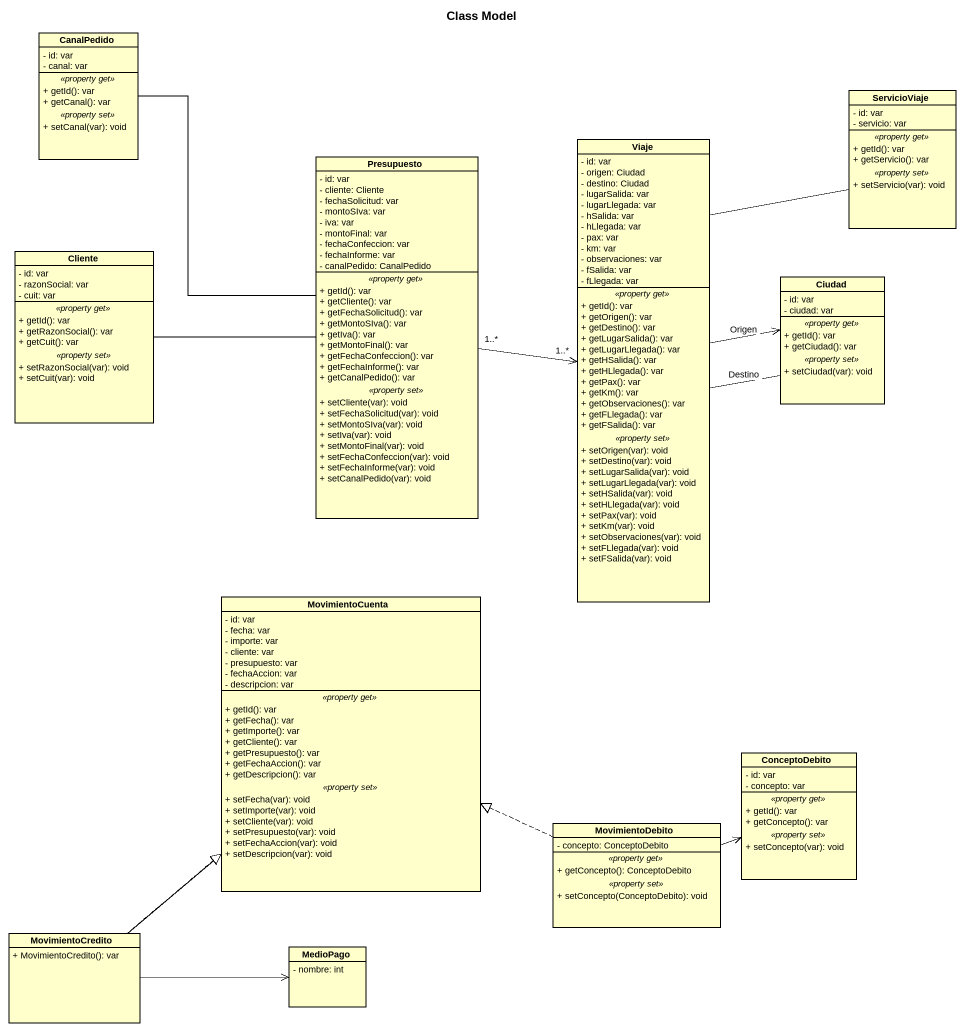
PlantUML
@startuml
title Class Model
hide circle
hide empty members
skinparam classAttributeIconSize 0
class CanalPedido {
  - id: var
  - canal: var
  .. <<property get>> ..
  + getId(): var
  + getCanal(): var
  .. <<property set>> ..
  + setCanal(var): void
}
class ServicioViaje {
  - id: var
  - servicio: var
  .. <<property get>> ..
  + getId(): var
  + getServicio(): var
  .. <<property set>> ..
  + setServicio(var): void
}
class Viaje {
  - id: var
  - origen: Ciudad
  - destino: Ciudad
  - lugarSalida: var
  - lugarLlegada: var
  - hSalida: var
  - hLlegada: var
  - pax: var
  - km: var
  - observaciones: var
  - fSalida: var
  - fLlegada: var
  .. <<property get>> ..
  + getId(): var
  + getOrigen(): var
  + getDestino(): var
  + getLugarSalida(): var
  + getLugarLlegada(): var
  + getHSalida(): var
  + getHLlegada(): var
  + getPax(): var
  + getKm(): var
  + getObservaciones(): var
  + getFLlegada(): var
  + getFSalida(): var
  .. <<property set>> ..
  + setOrigen(var): void
  + setDestino(var): void
  + setLugarSalida(var): void
  + setLugarLlegada(var): void
  + setHSalida(var): void
  + setHLlegada(var): void
  + setPax(var): void
  + setKm(var): void
  + setObservaciones(var): void
  + setFLlegada(var): void
  + setFSalida(var): void
}
class Presupuesto {
  - id: var
  - cliente: Cliente
  - fechaSolicitud: var
  - montoSIva: var
  - iva: var
  - montoFinal: var
  - fechaConfeccion: var
  - fechaInforme: var
  - canalPedido: CanalPedido
  .. <<property get>> ..
  + getId(): var
  + getCliente(): var
  + getFechaSolicitud(): var
  + getMontoSIva(): var
  + getIva(): var
  + getMontoFinal(): var
  + getFechaConfeccion(): var
  + getFechaInforme(): var
  + getCanalPedido(): var
  .. <<property set>> ..
  + setCliente(var): void
  + setFechaSolicitud(var): void
  + setMontoSIva(var): void
  + setIva(var): void
  + setMontoFinal(var): void
  + setFechaConfeccion(var): void
  + setFechaInforme(var): void
  + setCanalPedido(var): void
}
class Cliente {
  - id: var
  - razonSocial: var
  - cuit: var
  .. <<property get>> ..
  + getId(): var
  + getRazonSocial(): var
  + getCuit(): var
  .. <<property set>> ..
  + setRazonSocial(var): void
  + setCuit(var): void
}
class Ciudad {
  - id: var
  - ciudad: var
  .. <<property get>> ..
  + getId(): var
  + getCiudad(): var
  .. <<property set>> ..
  + setCiudad(var): void
}
class MovimientoCuenta {
  - id: var
  - fecha: var
  - importe: var
  - cliente: var
  - presupuesto: var
  - fechaAccion: var
  - descripcion: var
  .. <<property get>> ..
  + getId(): var
  + getFecha(): var
  + getImporte(): var
  + getCliente(): var
  + getPresupuesto(): var
  + getFechaAccion(): var
  + getDescripcion(): var
  .. <<property set>> ..
  + setFecha(var): void
  + setImporte(var): void
  + setCliente(var): void
  + setPresupuesto(var): void
  + setFechaAccion(var): void
  + setDescripcion(var): void
}
class ConceptoDebito {
  - id: var
  - concepto: var
  .. <<property get>> ..
  + getId(): var
  + getConcepto(): var
  .. <<property set>> ..
  + setConcepto(var): void
}
class MovimientoDebito {
  - concepto: ConceptoDebito
  .. <<property get>> ..
  + getConcepto(): ConceptoDebito
  .. <<property set>> ..
  + setConcepto(ConceptoDebito): void
}
class MovimientoCredito {
  + MovimientoCredito(): var
}
class MedioPago {
  - nombre: int
}
Viaje -up- ServicioViaje
Viaje -right- Ciudad : Destino
Viaje -right-> Ciudad : Origen
Presupuesto -up- CanalPedido
Presupuesto "1..*" -right-> "1..*" Viaje
Presupuesto -left- Cliente
MovimientoDebito .left.|> MovimientoCuenta
MovimientoDebito -right-> ConceptoDebito
MovimientoCredito .up.|> MovimientoCuenta
MovimientoCredito -up-|> MovimientoCuenta
MovimientoCredito -right-> MedioPago
@enduml
